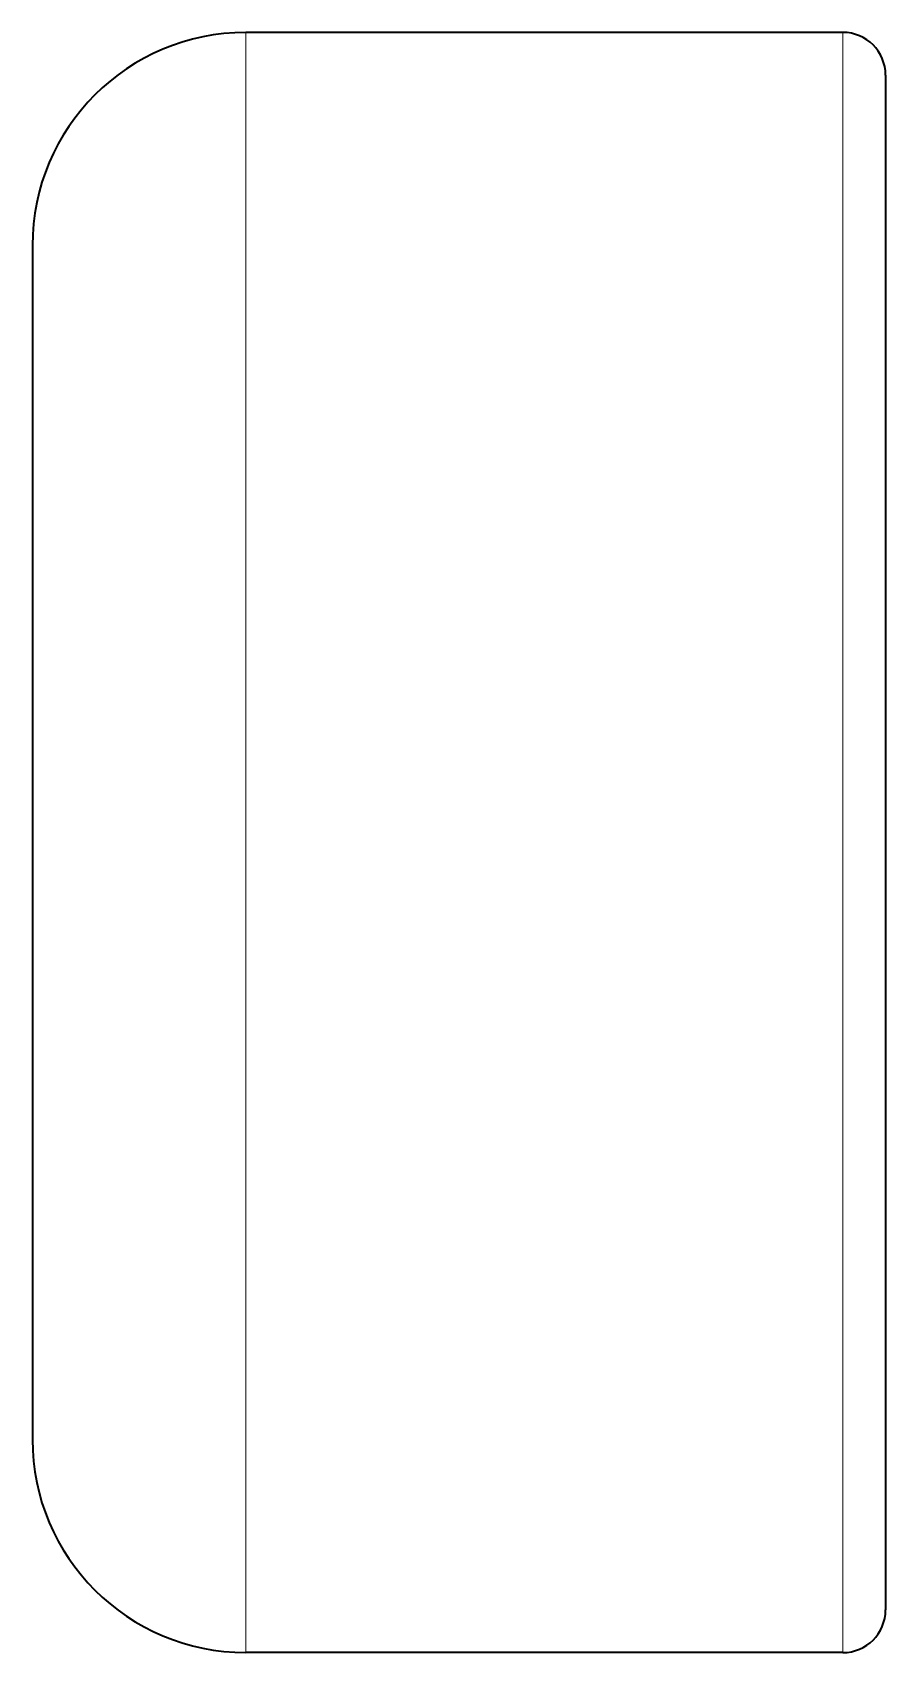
# Model space of a CAD drawing. Extents: x 386 to 1090, y 188 to 736.
# Drawn here: x 565.396 to 567.396, y 599.409 to 603.209 of the extents above; entities that cross this region are included whole.
import ezdxf

# ---------------------------------------------------------------- set-up
doc = ezdxf.new("R2010")
doc.units = 0

msp = doc.modelspace()

# ---------------------------------------------------------------- linework, layer by layer
at = {"color": 7, "lineweight": 13, "ltscale": 0.024727}
for p, q in [((565.8964, 603.2087), (565.8964, 602.2197)), ((567.2964, 603.2087), (567.2964, 602.2197))]:
    msp.add_line(p, q, dxfattribs=at)
at = {"color": 7, "lineweight": 35, "ltscale": 0.035001}
for p, q in [((567.2964, 603.2087), (565.8964, 603.2087)), ((567.2964, 599.4088), (565.8964, 599.4088))]:
    msp.add_line(p, q, dxfattribs=at)
at = {"color": 7, "lineweight": 35, "ltscale": 0.023425}
msp.add_line((567.3964, 603.1088), (567.3964, 602.1718), dxfattribs=at)
at = {"color": 7, "lineweight": 35, "ltscale": 0.018219}
msp.add_line((565.3964, 602.7087), (565.3964, 601.98), dxfattribs=at)
at = {"color": 7, "lineweight": 13, "ltscale": 0.070273}
for p, q in [((565.8964, 602.2197), (565.8964, 599.4088)), ((567.2964, 602.2197), (567.2964, 599.4088))]:
    msp.add_line(p, q, dxfattribs=at)
at = {"color": 7, "lineweight": 35, "ltscale": 0.066574}
msp.add_line((567.3964, 602.1718), (567.3964, 599.5088), dxfattribs=at)
at = {"color": 7, "lineweight": 35, "ltscale": 0.051781}
msp.add_line((565.3964, 601.98), (565.3964, 599.9088), dxfattribs=at)
at = {"color": 7, "lineweight": 35}
for centre, radius, start, end in [((565.8964, 602.7087), 0.5, 90, 180), ((567.2964, 603.1087), 0.1, 0.0336, 89.9664), ((565.8964, 599.9088), 0.5, 180, 270), ((567.2964, 599.5088), 0.1, 270.0336, 359.9664)]:
    msp.add_arc(centre, radius, start, end, dxfattribs=at)

doc.saveas('drawing.dxf')
